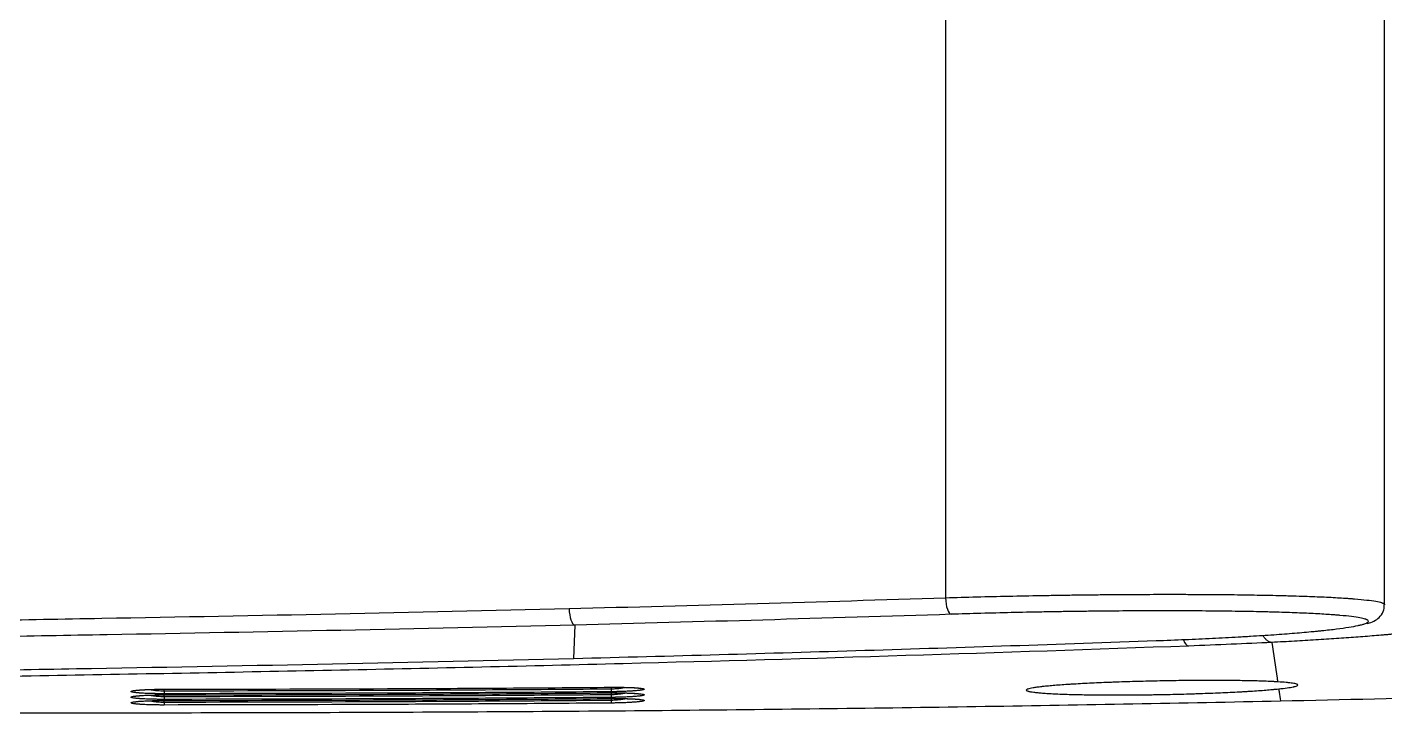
# Model space of a CAD drawing. Header units: millimetres. Extents: x -33000 to 294000, y 0 to 42408.
# Drawn here: x 95259 to 95341, y 16014.1 to 16055.5 of the extents above; entities that cross this region are included whole.
import ezdxf

# ---------------------------------------------------------------- set-up
doc = ezdxf.new("R2010")
doc.units = ezdxf.units.MM
doc.header["$LTSCALE"] = 50
doc.layers.add('arch', color=8, linetype='Continuous')

msp = doc.modelspace()

# ---------------------------------------------------------------- linework, layer by layer
at = {"layer": 'arch', "linetype": 'Continuous'}
for p, q in [((95340.992, 16020.638), (95340.992, 16056.355)), ((95292.074, 16019.41), (95292.009, 16017.399))]:
    msp.add_line(p, q, dxfattribs=at)
for centre, major_axis, ratio, start_param, end_param in [((95314.799, 16021.059), (0.032, -0.999), 0.32583, 4.701943, 6.230343), ((95292.066, 16020.409), (0.025, -1), 0.32589, 4.704201, 6.230337), ((95329.128, 16019.643), (0.055, -1.499), 0.325788, 5.548218, 6.230342), ((95267.272, 16015.765), (0.001, -0.5), 0.000956, 5.41052, 6.23323), ((95267.272, 16015.425), (0.001, -0.5), 0.000959, 5.41052, 6.23323), ((95294.273, 16015.885), (0.004, -0.5), 0.007222, 5.410489, 6.233224), ((95294.273, 16015.545), (0.004, -0.5), 0.007221, 5.410489, 6.233224), ((95267.272, 16015.084), (0.001, -0.5), 0.000961, 5.41052, 6.23323), ((95294.273, 16015.204), (0.004, -0.5), 0.00722, 5.410489, 6.233224)]:
    msp.add_ellipse(centre, major_axis=major_axis, ratio=ratio, start_param=start_param, end_param=end_param, dxfattribs=at)
for points in [[(95314.473, 16056.355), (95314.473, 16044.59), (95314.473, 16032.825), (95314.473, 16021.059)], [(95291.74, 16020.409), (95299.318, 16020.599), (95306.896, 16020.816), (95314.473, 16021.059)], [(95314.814, 16020.06), (95307.234, 16019.817), (95299.655, 16019.601), (95292.074, 16019.41)], [(95334.175, 16018.363), (95333.38, 16018.322), (95331.748, 16018.246), (95330.034, 16018.177), (95329.157, 16018.145)], [(95334.175, 16018.363), (95334.283, 16017.641), (95334.391, 16016.919), (95334.499, 16016.197)], [(95334.499, 16016.197), (95334.51, 16016.125), (95334.52, 16016.054), (95334.531, 16015.983)], [(95267.272, 16015.444), (95267.272, 16015.475), (95267.272, 16015.507), (95267.272, 16015.539)], [(95267.272, 16015.103), (95267.272, 16015.135), (95267.272, 16015.166), (95267.272, 16015.198)], [(95294.273, 16015.658), (95294.273, 16015.627), (95294.273, 16015.595), (95294.273, 16015.564)], [(95294.273, 16015.318), (95294.273, 16015.286), (95294.273, 16015.255), (95294.273, 16015.223)], [(95334.594, 16015.559), (95334.604, 16015.492), (95334.614, 16015.426), (95334.624, 16015.359)], [(95334.624, 16015.359), (95334.65, 16015.184), (95334.677, 16015.009), (95334.703, 16014.833)], [(95267.272, 16014.763), (95267.272, 16014.794), (95267.272, 16014.826), (95267.272, 16014.857)], [(95294.273, 16014.977), (95294.273, 16014.946), (95294.273, 16014.914), (95294.273, 16014.883)]]:
    msp.add_open_spline(points, degree=3, dxfattribs=at)
for points, knots in [([(95314.473, 16021.059), (95315.097, 16021.078), (95315.728, 16021.096), (95316.999, 16021.129), (95317.639, 16021.144), (95318.932, 16021.172), (95319.583, 16021.185), (95320.404, 16021.199), (95320.568, 16021.202), (95320.898, 16021.207), (95321.064, 16021.21), (95321.559, 16021.217), (95321.889, 16021.222), (95322.383, 16021.229), (95322.547, 16021.231), (95322.876, 16021.235), (95323.041, 16021.237), (95323.533, 16021.242), (95323.859, 16021.246), (95324.831, 16021.254), (95325.47, 16021.259), (95326.73, 16021.265), (95327.351, 16021.266), (95328.27, 16021.267), (95328.574, 16021.266), (95329.027, 16021.265), (95329.253, 16021.265), (95329.477, 16021.264), (95329.626, 16021.263), (95329.701, 16021.263), (95330.368, 16021.26), (95330.942, 16021.255), (95332.053, 16021.244), (95332.59, 16021.237), (95333.627, 16021.219), (95334.128, 16021.209), (95334.73, 16021.195), (95334.849, 16021.192), (95335.026, 16021.187), (95335.085, 16021.186), (95335.201, 16021.182), (95335.491, 16021.174), (95335.77, 16021.166), (95336.42, 16021.144), (95337.235, 16021.113), (95337.945, 16021.076), (95338.439, 16021.046), (95338.597, 16021.036), (95338.824, 16021.02), (95338.898, 16021.015), (95339.007, 16021.007), (95339.042, 16021.004), (95339.113, 16020.998), (95339.147, 16020.996), (95339.455, 16020.971), (95339.698, 16020.947), (95340.121, 16020.898), (95340.302, 16020.873), (95340.603, 16020.819), (95340.723, 16020.791), (95340.822, 16020.759), (95340.833, 16020.755), (95340.853, 16020.748), (95340.862, 16020.744), (95340.89, 16020.733), (95340.906, 16020.726), (95340.948, 16020.704), (95340.968, 16020.688), (95340.988, 16020.662), (95340.992, 16020.651), (95340.992, 16020.639)], [0, 0, 0, 0, 0.051634, 0.051634, 0.103268, 0.103268, 0.154903, 0.154903, 0.167811, 0.167811, 0.18072, 0.18072, 0.206537, 0.206537, 0.219445, 0.219445, 0.232354, 0.232354, 0.258171, 0.258171, 0.309805, 0.309805, 0.361439, 0.361439, 0.387257, 0.387257, 0.400165, 0.406619, 0.406619, 0.413074, 0.413074, 0.464708, 0.464708, 0.516342, 0.516342, 0.567976, 0.567976, 0.580885, 0.580885, 0.587339, 0.587339, 0.593793, 0.619611, 0.619611, 0.671245, 0.722879, 0.722879, 0.748696, 0.748696, 0.761605, 0.761605, 0.768059, 0.768059, 0.774513, 0.774513, 0.826147, 0.826147, 0.877782, 0.877782, 0.929416, 0.929416, 0.93587, 0.93587, 0.942324, 0.942324, 0.955233, 0.955233, 0.98105, 0.98105, 1, 1, 1, 1]), ([(95178.814, 16018.767), (95181.167, 16018.774), (95183.52, 16018.788), (95188.226, 16018.82), (95190.579, 16018.84), (95197.637, 16018.903), (95202.342, 16018.948), (95211.753, 16019.051), (95221.164, 16019.163), (95230.575, 16019.295), (95239.985, 16019.433), (95244.691, 16019.505), (95254.101, 16019.657), (95258.806, 16019.737), (95272.921, 16019.989), (95282.331, 16020.173), (95291.74, 16020.409)], [0, 0, 0, 0, 0.0625, 0.0625, 0.125, 0.125, 0.25, 0.25, 0.375, 0.5, 0.5, 0.625, 0.625, 0.75, 0.75, 1, 1, 1, 1]), ([(95339.812, 16019.775), (95339.732, 16019.8), (95339.629, 16019.824), (95339.361, 16019.874), (95339.188, 16019.9), (95338.786, 16019.949), (95338.556, 16019.972), (95338.263, 16019.997), (95338.23, 16020), (95338.163, 16020.006), (95338.129, 16020.008), (95338.026, 16020.016), (95337.815, 16020.033), (95337.589, 16020.048), (95337.12, 16020.077), (95336.444, 16020.114), (95335.67, 16020.146), (95335.052, 16020.167), (95334.84, 16020.174), (95334.567, 16020.182), (95334.512, 16020.184), (95334.401, 16020.187), (95334.345, 16020.189), (95334.177, 16020.193), (95334.063, 16020.196), (95333.491, 16020.211), (95333.016, 16020.221), (95332.03, 16020.238), (95331.519, 16020.245), (95330.464, 16020.257), (95329.918, 16020.261), (95329.284, 16020.264), (95329.213, 16020.265), (95329.071, 16020.265), (95328.858, 16020.266), (95328.644, 16020.267), (95328.214, 16020.268), (95327.925, 16020.268), (95327.051, 16020.268), (95326.461, 16020.266), (95325.263, 16020.26), (95324.656, 16020.256), (95323.733, 16020.247), (95323.423, 16020.244), (95322.955, 16020.238), (95322.799, 16020.236), (95322.486, 16020.232), (95322.33, 16020.23), (95321.86, 16020.223), (95321.547, 16020.219), (95321.076, 16020.211), (95320.919, 16020.208), (95320.606, 16020.203), (95320.45, 16020.2), (95319.669, 16020.186), (95319.05, 16020.173), (95317.823, 16020.145), (95317.214, 16020.13), (95316.006, 16020.097), (95315.407, 16020.079), (95314.814, 16020.06)], [0, 0, 0, 0, 0.048924, 0.048924, 0.10487, 0.10487, 0.160816, 0.160816, 0.167809, 0.167809, 0.174802, 0.174802, 0.188788, 0.216761, 0.216761, 0.272707, 0.328652, 0.328652, 0.356625, 0.356625, 0.363618, 0.363618, 0.370612, 0.370612, 0.384598, 0.384598, 0.440544, 0.440544, 0.496489, 0.496489, 0.552435, 0.552435, 0.559428, 0.559428, 0.566421, 0.580408, 0.580408, 0.608381, 0.608381, 0.664326, 0.664326, 0.720272, 0.720272, 0.748245, 0.748245, 0.762231, 0.762231, 0.776217, 0.776217, 0.80419, 0.80419, 0.818177, 0.818177, 0.832163, 0.832163, 0.888109, 0.888109, 0.944054, 0.944054, 1, 1, 1, 1]), ([(95339.943, 16019.504), (95339.989, 16019.513), (95340.167, 16019.559), (95340.372, 16019.646), (95340.706, 16019.883), (95340.963, 16020.258), (95340.969, 16020.525), (95340.96, 16020.636)], [0, 0, 0, 0, 0.128065, 0.495496, 0.71633, 0.893178, 1, 1, 1, 1]), ([(95292.074, 16019.41), (95282.663, 16019.174), (95273.251, 16018.99), (95259.134, 16018.738), (95254.428, 16018.659), (95245.015, 16018.507), (95240.309, 16018.434), (95230.897, 16018.296), (95226.191, 16018.23), (95216.778, 16018.108), (95212.072, 16018.052), (95202.659, 16017.95), (95197.953, 16017.904), (95190.893, 16017.841), (95188.54, 16017.822), (95183.833, 16017.789), (95181.479, 16017.776), (95179.126, 16017.768)], [0, 0, 0, 0, 0.25, 0.25, 0.375, 0.375, 0.5, 0.5, 0.625, 0.625, 0.75, 0.75, 0.875, 0.875, 0.9375, 0.9375, 1, 1, 1, 1]), ([(95327.205, 16018.471), (95327.798, 16018.492), (95328.377, 16018.515), (95329.504, 16018.563), (95330.053, 16018.588), (95331.122, 16018.64), (95331.642, 16018.667), (95332.274, 16018.703), (95332.462, 16018.714), (95332.648, 16018.725), (95332.771, 16018.732), (95332.833, 16018.736), (95333.139, 16018.755), (95333.377, 16018.77), (95334.076, 16018.815), (95334.52, 16018.846), (95335.361, 16018.91), (95335.76, 16018.942), (95336.323, 16018.991), (95336.506, 16019.008), (95336.77, 16019.033), (95336.857, 16019.042), (95337.028, 16019.059), (95337.112, 16019.067), (95337.522, 16019.11), (95337.822, 16019.144), (95338.365, 16019.212), (95338.609, 16019.246), (95339.04, 16019.315), (95339.228, 16019.349), (95339.427, 16019.391), (95339.465, 16019.4), (95339.52, 16019.413), (95339.537, 16019.417), (95339.572, 16019.425), (95339.622, 16019.438), (95339.667, 16019.45), (95339.695, 16019.459)], [0, 0, 0, 0, 0.093041, 0.093041, 0.186081, 0.186081, 0.279122, 0.279122, 0.302382, 0.314012, 0.314012, 0.325642, 0.325642, 0.372162, 0.372162, 0.465203, 0.465203, 0.558243, 0.558243, 0.604764, 0.604764, 0.628024, 0.628024, 0.651284, 0.651284, 0.744324, 0.744324, 0.837365, 0.837365, 0.930405, 0.930405, 0.953666, 0.953666, 0.965296, 0.965296, 0.976926, 1, 1, 1, 1]), ([(95346.999, 16019.756), (95346.971, 16019.728), (95346.925, 16019.7), (95346.803, 16019.642), (95346.647, 16019.584), (95346.318, 16019.495), (95346.033, 16019.435), (95345.796, 16019.389), (95345.671, 16019.366), (95345.515, 16019.339), (95345.445, 16019.327), (95345.399, 16019.319), (95345.375, 16019.315), (95345.16, 16019.28), (95344.954, 16019.249), (95344.514, 16019.187), (95344.046, 16019.125), (95343.258, 16019.033), (95342.385, 16018.942), (95341.746, 16018.881), (95341.329, 16018.844), (95341.202, 16018.833), (95341.074, 16018.821), (95340.988, 16018.814), (95340.944, 16018.81), (95340.727, 16018.791), (95340.55, 16018.777), (95340.011, 16018.733), (95339.27, 16018.675), (95338.095, 16018.592), (95336.856, 16018.512), (95335.988, 16018.461), (95335.098, 16018.411), (95334.642, 16018.387), (95334.175, 16018.363)], [0, 0, 0, 0, 0.0625, 0.0625, 0.125, 0.1875, 0.25, 0.25, 0.28125, 0.296875, 0.304688, 0.304688, 0.3125, 0.3125, 0.375, 0.375, 0.4375, 0.5, 0.5625, 0.625, 0.625, 0.640625, 0.648438, 0.648438, 0.65625, 0.65625, 0.6875, 0.6875, 0.75, 0.8125, 0.875, 0.9375, 0.9375, 1, 1, 1, 1]), ([(95339.695, 16019.459), (95339.724, 16019.467), (95339.751, 16019.476), (95339.875, 16019.517), (95340.011, 16019.582), (95340.027, 16019.644), (95339.993, 16019.69), (95339.975, 16019.705), (95339.935, 16019.727), (95339.919, 16019.735), (95339.893, 16019.746), (95339.884, 16019.75), (95339.865, 16019.757), (95339.855, 16019.761), (95339.834, 16019.768), (95339.823, 16019.771), (95339.812, 16019.775)], [0, 0, 0, 0, 0.074612, 0.074612, 0.370689, 0.666766, 0.666766, 0.814805, 0.814805, 0.888824, 0.888824, 0.925834, 0.925834, 0.962843, 0.962843, 1, 1, 1, 1]), ([(95292.009, 16017.399), (95297.875, 16017.546), (95303.742, 16017.709), (95312.541, 16017.977), (95315.474, 16018.07), (95321.34, 16018.265), (95324.272, 16018.366), (95327.205, 16018.471)], [0, 0, 0, 0, 0.5, 0.5, 0.75, 0.75, 1, 1, 1, 1]), ([(95334.175, 16018.363), (95334.125, 16018.366), (95334.075, 16018.378), (95333.977, 16018.421), (95333.929, 16018.451), (95333.835, 16018.529), (95333.79, 16018.577), (95333.712, 16018.678), (95333.677, 16018.73), (95333.645, 16018.786)], [0, 0, 0, 0, 0.260289, 0.260289, 0.520579, 0.520579, 0.780868, 0.780868, 1, 1, 1, 1]), ([(95329.157, 16018.145), (95317.774, 16017.729), (95306.39, 16017.37), (95292.159, 16017.004), (95289.312, 16016.935), (95283.619, 16016.804), (95277.926, 16016.681), (95272.233, 16016.57), (95266.539, 16016.463), (95263.693, 16016.412), (95255.152, 16016.262), (95249.459, 16016.168), (95238.071, 16015.992), (95232.377, 16015.91), (95220.99, 16015.756), (95215.296, 16015.684), (95206.755, 16015.584), (95203.908, 16015.552), (95198.214, 16015.489), (95195.367, 16015.459), (95192.52, 16015.428)], [0, 0, 0, 0, 0.25, 0.25, 0.3125, 0.3125, 0.375, 0.4375, 0.4375, 0.5, 0.5, 0.625, 0.625, 0.75, 0.75, 0.875, 0.875, 0.9375, 0.9375, 1, 1, 1, 1]), ([(95175.549, 16015.704), (95176.763, 16015.706), (95177.976, 16015.71), (95180.403, 16015.721), (95181.616, 16015.728), (95185.256, 16015.755), (95187.682, 16015.779), (95191.322, 16015.816), (95192.535, 16015.829), (95194.961, 16015.854), (95196.175, 16015.867), (95199.814, 16015.906), (95202.24, 16015.932), (95209.519, 16016.013), (95214.372, 16016.07), (95224.077, 16016.193), (95228.93, 16016.259), (95238.635, 16016.399), (95243.487, 16016.472), (95253.192, 16016.628), (95258.044, 16016.71), (95272.601, 16016.968), (95282.305, 16017.155), (95292.009, 16017.399)], [0, 0, 0, 0, 0.03125, 0.03125, 0.0625, 0.0625, 0.125, 0.125, 0.15625, 0.15625, 0.1875, 0.1875, 0.25, 0.25, 0.375, 0.375, 0.5, 0.5, 0.625, 0.625, 0.75, 0.75, 1, 1, 1, 1]), ([(95334.703, 16014.833), (95338.486, 16014.912), (95342.268, 16015.006), (95347.941, 16015.176), (95349.831, 16015.238), (95353.612, 16015.372), (95355.503, 16015.445), (95359.283, 16015.603), (95361.173, 16015.689), (95364.952, 16015.876), (95368.729, 16016.077), (95372.505, 16016.31), (95376.28, 16016.562), (95378.167, 16016.697), (95380.053, 16016.842)], [0, 0, 0, 0, 0.25, 0.25, 0.375, 0.375, 0.5, 0.5, 0.625, 0.625, 0.75, 0.875, 0.875, 1, 1, 1, 1]), ([(95334.531, 16015.983), (95334.473, 16015.986), (95334.382, 16015.991), (95334.287, 16015.996), (95334.223, 16015.999), (95334.19, 16016.001), (95334.025, 16016.009), (95333.886, 16016.015), (95333.595, 16016.025), (95333.292, 16016.035), (95332.964, 16016.043), (95332.623, 16016.051), (95332.446, 16016.054), (95332.217, 16016.057), (95332.171, 16016.058), (95332.078, 16016.059), (95331.939, 16016.061), (95331.796, 16016.062), (95331.509, 16016.065), (95331.119, 16016.068), (95330.714, 16016.068), (95330.301, 16016.068), (95330.091, 16016.068), (95329.77, 16016.066), (95329.661, 16016.066), (95329.445, 16016.064), (95329.336, 16016.063), (95329.01, 16016.06), (95328.574, 16016.056), (95327.914, 16016.046), (95327.47, 16016.038), (95327.192, 16016.032), (95327.136, 16016.031), (95327.024, 16016.028), (95326.968, 16016.027), (95326.801, 16016.023), (95326.69, 16016.021), (95326.359, 16016.013), (95325.922, 16016.001), (95325.279, 16015.981), (95324.858, 16015.967), (95324.546, 16015.955), (95324.443, 16015.951), (95324.289, 16015.945), (95324.237, 16015.943), (95324.135, 16015.939), (95323.883, 16015.929), (95323.441, 16015.909), (95322.882, 16015.882), (95322.529, 16015.862), (95322.271, 16015.847), (95322.187, 16015.842), (95322.062, 16015.835), (95322.02, 16015.832), (95321.938, 16015.827), (95321.735, 16015.814), (95321.391, 16015.79), (95320.974, 16015.757), (95320.724, 16015.735), (95320.548, 16015.718), (95320.462, 16015.709), (95320.38, 16015.7), (95320.327, 16015.695), (95320.3, 16015.692), (95320.172, 16015.677), (95320.078, 16015.665), (95319.906, 16015.642), (95319.752, 16015.619), (95319.632, 16015.596), (95319.528, 16015.573), (95319.485, 16015.561), (95319.442, 16015.546), (95319.434, 16015.544), (95319.419, 16015.538), (95319.398, 16015.529), (95319.383, 16015.521), (95319.358, 16015.504), (95319.344, 16015.481), (95319.365, 16015.46), (95319.404, 16015.438), (95319.432, 16015.428), (95319.479, 16015.415), (95319.489, 16015.412), (95319.51, 16015.407), (95319.544, 16015.399), (95319.582, 16015.392), (95319.664, 16015.377), (95319.791, 16015.358), (95320.032, 16015.331), (95320.226, 16015.314), (95320.358, 16015.304), (95320.385, 16015.302), (95320.44, 16015.298), (95320.468, 16015.296), (95320.553, 16015.291), (95320.612, 16015.287), (95320.793, 16015.276), (95321.049, 16015.262), (95321.474, 16015.244), (95321.785, 16015.234), (95322.029, 16015.226), (95322.112, 16015.224), (95322.239, 16015.221), (95322.282, 16015.22), (95322.368, 16015.218), (95322.584, 16015.213), (95322.987, 16015.205), (95323.552, 16015.197), (95323.947, 16015.194), (95324.25, 16015.193), (95324.353, 16015.193), (95324.508, 16015.192), (95324.56, 16015.192), (95324.664, 16015.192), (95324.717, 16015.192), (95324.979, 16015.192), (95325.191, 16015.192), (95325.618, 16015.194), (95326.048, 16015.197), (95326.486, 16015.202), (95326.817, 16015.207), (95326.984, 16015.209), (95327.151, 16015.212), (95327.263, 16015.214), (95327.319, 16015.215), (95327.598, 16015.22), (95327.82, 16015.224), (95328.262, 16015.234), (95328.702, 16015.244), (95329.136, 16015.257), (95329.461, 16015.266), (95329.568, 16015.27), (95329.783, 16015.277), (95329.891, 16015.281), (95330.211, 16015.292), (95330.421, 16015.3), (95330.831, 16015.316), (95331.234, 16015.333), (95331.62, 16015.352), (95331.998, 16015.371), (95332.183, 16015.381), (95332.409, 16015.393), (95332.454, 16015.396), (95332.544, 16015.401), (95332.676, 16015.409), (95332.805, 16015.417), (95333.057, 16015.433), (95333.381, 16015.454), (95333.827, 16015.488), (95334.099, 16015.511), (95334.261, 16015.526), (95334.293, 16015.529), (95334.356, 16015.535), (95334.387, 16015.538), (95334.479, 16015.547), (95334.537, 16015.553), (95334.594, 16015.559)], [0, 0, 0, 0, 0.007813, 0.011719, 0.011719, 0.015625, 0.015625, 0.03125, 0.03125, 0.046875, 0.0625, 0.0625, 0.078125, 0.078125, 0.082031, 0.082031, 0.085938, 0.09375, 0.09375, 0.109375, 0.125, 0.125, 0.140625, 0.140625, 0.148438, 0.148438, 0.15625, 0.15625, 0.171875, 0.1875, 0.203125, 0.203125, 0.207031, 0.207031, 0.210938, 0.210938, 0.21875, 0.21875, 0.234375, 0.25, 0.265625, 0.265625, 0.273438, 0.273438, 0.277344, 0.277344, 0.28125, 0.296875, 0.3125, 0.328125, 0.328125, 0.335938, 0.335938, 0.339844, 0.339844, 0.34375, 0.359375, 0.375, 0.390625, 0.390625, 0.398438, 0.402344, 0.402344, 0.40625, 0.40625, 0.421875, 0.421875, 0.4375, 0.453125, 0.453125, 0.46875, 0.46875, 0.472656, 0.472656, 0.476563, 0.484375, 0.484375, 0.5, 0.515625, 0.515625, 0.53125, 0.53125, 0.535156, 0.535156, 0.539063, 0.546875, 0.546875, 0.5625, 0.578125, 0.59375, 0.59375, 0.597656, 0.597656, 0.601563, 0.601563, 0.609375, 0.609375, 0.625, 0.640625, 0.65625, 0.65625, 0.664063, 0.664063, 0.667969, 0.667969, 0.671875, 0.6875, 0.703125, 0.71875, 0.71875, 0.726563, 0.726563, 0.730469, 0.730469, 0.734375, 0.734375, 0.75, 0.75, 0.765625, 0.78125, 0.78125, 0.789063, 0.792969, 0.792969, 0.796875, 0.796875, 0.8125, 0.8125, 0.828125, 0.84375, 0.84375, 0.851563, 0.851563, 0.859375, 0.859375, 0.875, 0.875, 0.890625, 0.90625, 0.90625, 0.921875, 0.921875, 0.925781, 0.925781, 0.929688, 0.9375, 0.9375, 0.953125, 0.96875, 0.984375, 0.984375, 0.988281, 0.988281, 0.992187, 0.992187, 1, 1, 1, 1]), ([(95334.594, 16015.559), (95334.785, 16015.579), (95334.953, 16015.599), (95335.243, 16015.639), (95335.366, 16015.659), (95335.489, 16015.684), (95335.512, 16015.689), (95335.555, 16015.7), (95335.575, 16015.704), (95335.63, 16015.719), (95335.66, 16015.729), (95335.732, 16015.758), (95335.755, 16015.777), (95335.752, 16015.801), (95335.749, 16015.805), (95335.742, 16015.814), (95335.736, 16015.819), (95335.715, 16015.833), (95335.695, 16015.841), (95335.615, 16015.867), (95335.537, 16015.884), (95335.384, 16015.907), (95335.327, 16015.915), (95335.231, 16015.926), (95335.181, 16015.931), (95335.128, 16015.937), (95335.092, 16015.94), (95335.073, 16015.942), (95334.902, 16015.958), (95334.728, 16015.971), (95334.531, 16015.983)], [0, 0, 0, 0, 0.125, 0.125, 0.25, 0.25, 0.28125, 0.28125, 0.3125, 0.3125, 0.375, 0.375, 0.5, 0.5, 0.53125, 0.53125, 0.5625, 0.5625, 0.625, 0.625, 0.75, 0.75, 0.8125, 0.8125, 0.84375, 0.859375, 0.859375, 0.875, 0.875, 1, 1, 1, 1]), ([(95267.273, 16015.266), (95267.194, 16015.266), (95267.116, 16015.266), (95266.963, 16015.267), (95266.888, 16015.268), (95266.795, 16015.269), (95266.776, 16015.269), (95266.739, 16015.27), (95266.721, 16015.27), (95266.666, 16015.271), (95266.63, 16015.272), (95266.525, 16015.275), (95266.458, 16015.277), (95266.361, 16015.28), (95266.329, 16015.281), (95266.282, 16015.282), (95266.267, 16015.283), (95266.236, 16015.284), (95266.221, 16015.285), (95266.147, 16015.288), (95266.091, 16015.291), (95265.985, 16015.296), (95265.935, 16015.299), (95265.864, 16015.304), (95265.83, 16015.306), (95265.797, 16015.308), (95265.776, 16015.31), (95265.765, 16015.311), (95265.713, 16015.315), (95265.674, 16015.318), (95265.603, 16015.325), (95265.57, 16015.329), (95265.48, 16015.339), (95265.43, 16015.346), (95265.381, 16015.356), (95265.371, 16015.358), (95265.354, 16015.361), (95265.346, 16015.363), (95265.324, 16015.369), (95265.312, 16015.373), (95265.283, 16015.384), (95265.273, 16015.392), (95265.273, 16015.402), (95265.274, 16015.404), (95265.276, 16015.408), (95265.278, 16015.41), (95265.285, 16015.415), (95265.293, 16015.419), (95265.322, 16015.431), (95265.351, 16015.438), (95265.41, 16015.45), (95265.432, 16015.453), (95265.469, 16015.459), (95265.482, 16015.461), (95265.51, 16015.464), (95265.524, 16015.466), (95265.6, 16015.475), (95265.671, 16015.482), (95265.795, 16015.492), (95265.839, 16015.495), (95265.91, 16015.5), (95265.934, 16015.502), (95265.985, 16015.505), (95266.011, 16015.506), (95266.091, 16015.511), (95266.147, 16015.513), (95266.264, 16015.519), (95266.326, 16015.521), (95266.407, 16015.524), (95266.424, 16015.524), (95266.457, 16015.525), (95266.474, 16015.526), (95266.525, 16015.527), (95266.559, 16015.528), (95266.664, 16015.531), (95266.736, 16015.533), (95266.847, 16015.535), (95266.885, 16015.535), (95266.942, 16015.536), (95266.961, 16015.536), (95267, 16015.537), (95267.019, 16015.537), (95267.116, 16015.538), (95267.194, 16015.538), (95267.273, 16015.538)], [0, 0, 0, 0, 0.03125, 0.03125, 0.0625, 0.0625, 0.070313, 0.070313, 0.078125, 0.078125, 0.09375, 0.09375, 0.125, 0.125, 0.140625, 0.140625, 0.148437, 0.148437, 0.15625, 0.15625, 0.1875, 0.1875, 0.21875, 0.21875, 0.234375, 0.242187, 0.242187, 0.25, 0.25, 0.28125, 0.28125, 0.3125, 0.3125, 0.375, 0.375, 0.390625, 0.390625, 0.40625, 0.40625, 0.4375, 0.4375, 0.5, 0.5, 0.515625, 0.515625, 0.53125, 0.53125, 0.5625, 0.5625, 0.625, 0.625, 0.65625, 0.65625, 0.671875, 0.671875, 0.6875, 0.6875, 0.75, 0.75, 0.78125, 0.78125, 0.796875, 0.796875, 0.8125, 0.8125, 0.84375, 0.84375, 0.875, 0.875, 0.882812, 0.882812, 0.890625, 0.890625, 0.90625, 0.90625, 0.9375, 0.9375, 0.953125, 0.953125, 0.960937, 0.960937, 0.96875, 0.96875, 1, 1, 1, 1]), ([(95267.273, 16014.925), (95267.194, 16014.925), (95267.116, 16014.925), (95266.963, 16014.926), (95266.888, 16014.927), (95266.795, 16014.929), (95266.776, 16014.929), (95266.739, 16014.929), (95266.721, 16014.93), (95266.666, 16014.931), (95266.63, 16014.932), (95266.525, 16014.934), (95266.458, 16014.936), (95266.361, 16014.939), (95266.329, 16014.94), (95266.282, 16014.942), (95266.267, 16014.942), (95266.236, 16014.944), (95266.221, 16014.944), (95266.147, 16014.947), (95266.091, 16014.95), (95265.985, 16014.956), (95265.935, 16014.958), (95265.864, 16014.963), (95265.83, 16014.965), (95265.797, 16014.968), (95265.776, 16014.969), (95265.765, 16014.97), (95265.713, 16014.974), (95265.674, 16014.978), (95265.603, 16014.984), (95265.57, 16014.988), (95265.48, 16014.998), (95265.43, 16015.006), (95265.381, 16015.015), (95265.371, 16015.017), (95265.354, 16015.021), (95265.346, 16015.023), (95265.324, 16015.028), (95265.312, 16015.032), (95265.283, 16015.044), (95265.273, 16015.051), (95265.273, 16015.061), (95265.274, 16015.063), (95265.276, 16015.067), (95265.278, 16015.069), (95265.285, 16015.075), (95265.293, 16015.079), (95265.322, 16015.09), (95265.351, 16015.098), (95265.41, 16015.109), (95265.432, 16015.113), (95265.469, 16015.118), (95265.482, 16015.12), (95265.51, 16015.124), (95265.524, 16015.126), (95265.6, 16015.135), (95265.671, 16015.142), (95265.795, 16015.152), (95265.839, 16015.155), (95265.91, 16015.16), (95265.934, 16015.161), (95265.985, 16015.164), (95266.011, 16015.166), (95266.091, 16015.17), (95266.147, 16015.173), (95266.264, 16015.178), (95266.326, 16015.18), (95266.407, 16015.183), (95266.424, 16015.184), (95266.457, 16015.185), (95266.474, 16015.185), (95266.525, 16015.187), (95266.559, 16015.188), (95266.664, 16015.191), (95266.736, 16015.192), (95266.847, 16015.194), (95266.885, 16015.195), (95266.942, 16015.195), (95266.961, 16015.196), (95267, 16015.196), (95267.019, 16015.196), (95267.116, 16015.197), (95267.194, 16015.198), (95267.273, 16015.198)], [0, 0, 0, 0, 0.03125, 0.03125, 0.0625, 0.0625, 0.070313, 0.070313, 0.078125, 0.078125, 0.09375, 0.09375, 0.125, 0.125, 0.140625, 0.140625, 0.148438, 0.148438, 0.15625, 0.15625, 0.1875, 0.1875, 0.21875, 0.21875, 0.234375, 0.242188, 0.242188, 0.25, 0.25, 0.28125, 0.28125, 0.3125, 0.3125, 0.375, 0.375, 0.390625, 0.390625, 0.40625, 0.40625, 0.4375, 0.4375, 0.5, 0.5, 0.515625, 0.515625, 0.53125, 0.53125, 0.5625, 0.5625, 0.625, 0.625, 0.65625, 0.65625, 0.671875, 0.671875, 0.6875, 0.6875, 0.75, 0.75, 0.78125, 0.78125, 0.796875, 0.796875, 0.8125, 0.8125, 0.84375, 0.84375, 0.875, 0.875, 0.882813, 0.882813, 0.890625, 0.890625, 0.90625, 0.90625, 0.9375, 0.9375, 0.953125, 0.953125, 0.960938, 0.960938, 0.96875, 0.96875, 1, 1, 1, 1]), ([(95265.464, 16015.45), (95265.464, 16015.45), (95265.467, 16015.451), (95265.53, 16015.464), (95265.759, 16015.49), (95266.183, 16015.516), (95266.712, 16015.533), (95267.149, 16015.539), (95267.373, 16015.537), (95267.427, 16015.536)], [0, 0, 0, 0, 0.017518, 0.141195, 0.361776, 0.589139, 0.781723, 0.947752, 1, 1, 1, 1]), ([(95265.464, 16015.109), (95265.464, 16015.109), (95265.467, 16015.11), (95265.53, 16015.123), (95265.759, 16015.149), (95266.183, 16015.176), (95266.712, 16015.192), (95267.149, 16015.198), (95267.373, 16015.196), (95267.427, 16015.196)], [0, 0, 0, 0, 0.017247, 0.140957, 0.3616, 0.589026, 0.781663, 0.947737, 1, 1, 1, 1]), ([(95266.434, 16015.521), (95266.453, 16015.517), (95266.473, 16015.513), (95266.517, 16015.505), (95266.541, 16015.501), (95266.615, 16015.489), (95266.667, 16015.481), (95266.749, 16015.472), (95266.777, 16015.469), (95266.82, 16015.464), (95266.834, 16015.463), (95266.864, 16015.46), (95266.879, 16015.459), (95266.954, 16015.453), (95267.015, 16015.45), (95267.11, 16015.446), (95267.142, 16015.445), (95267.191, 16015.444), (95267.207, 16015.444), (95267.24, 16015.444), (95267.256, 16015.444), (95267.272, 16015.444)], [0, 0, 0, 0, 0.088793, 0.088793, 0.190038, 0.190038, 0.392529, 0.392529, 0.493774, 0.493774, 0.544397, 0.544397, 0.595019, 0.595019, 0.79751, 0.79751, 0.898755, 0.898755, 0.949377, 0.949377, 1, 1, 1, 1]), ([(95266.434, 16015.18), (95266.453, 16015.176), (95266.473, 16015.172), (95266.517, 16015.164), (95266.541, 16015.16), (95266.615, 16015.148), (95266.667, 16015.141), (95266.749, 16015.131), (95266.777, 16015.128), (95266.82, 16015.124), (95266.834, 16015.122), (95266.864, 16015.12), (95266.879, 16015.119), (95266.954, 16015.113), (95267.015, 16015.109), (95267.11, 16015.105), (95267.142, 16015.105), (95267.191, 16015.104), (95267.207, 16015.103), (95267.24, 16015.103), (95267.256, 16015.103), (95267.272, 16015.103)], [0, 0, 0, 0, 0.088792, 0.088792, 0.190037, 0.190037, 0.392528, 0.392528, 0.493773, 0.493773, 0.544396, 0.544396, 0.595019, 0.595019, 0.797509, 0.797509, 0.898755, 0.898755, 0.949377, 0.949377, 1, 1, 1, 1]), ([(95267.272, 16015.444), (95271.773, 16015.449), (95278.523, 16015.465), (95285.273, 16015.5), (95289.773, 16015.528), (95292.023, 16015.545), (95294.273, 16015.564)], [0, 0, 0, 0, 0.5, 0.75, 0.75, 1, 1, 1, 1]), ([(95267.272, 16015.103), (95271.773, 16015.109), (95278.523, 16015.125), (95285.273, 16015.159), (95289.773, 16015.187), (95292.023, 16015.204), (95294.273, 16015.223)], [0, 0, 0, 0, 0.5, 0.75, 0.75, 1, 1, 1, 1]), ([(95267.273, 16015.538), (95271.774, 16015.544), (95276.274, 16015.555), (95283.025, 16015.583), (95285.276, 16015.594), (95289.776, 16015.623), (95292.027, 16015.639), (95294.277, 16015.658)], [0, 0, 0, 0, 0.5, 0.5, 0.75, 0.75, 1, 1, 1, 1]), ([(95294.277, 16015.386), (95292.027, 16015.367), (95289.776, 16015.35), (95285.276, 16015.322), (95283.025, 16015.31), (95276.274, 16015.282), (95271.774, 16015.271), (95267.273, 16015.266)], [0, 0, 0, 0, 0.25, 0.25, 0.5, 0.5, 1, 1, 1, 1]), ([(95267.273, 16015.198), (95271.774, 16015.203), (95276.274, 16015.214), (95283.025, 16015.242), (95285.276, 16015.254), (95289.776, 16015.282), (95292.027, 16015.298), (95294.277, 16015.318)], [0, 0, 0, 0, 0.5, 0.5, 0.75, 0.75, 1, 1, 1, 1]), ([(95294.277, 16015.045), (95292.027, 16015.026), (95289.776, 16015.009), (95285.276, 16014.981), (95283.025, 16014.97), (95276.274, 16014.941), (95271.774, 16014.931), (95267.273, 16014.925)], [0, 0, 0, 0, 0.25, 0.25, 0.5, 0.5, 1, 1, 1, 1]), ([(95294.273, 16015.564), (95294.338, 16015.565), (95294.403, 16015.567), (95294.498, 16015.572), (95294.53, 16015.574), (95294.591, 16015.578), (95294.621, 16015.58), (95294.71, 16015.588), (95294.767, 16015.595), (95294.835, 16015.604), (95294.848, 16015.606), (95294.875, 16015.609), (95294.888, 16015.611), (95294.927, 16015.617), (95294.953, 16015.621), (95295.02, 16015.633), (95295.06, 16015.641), (95295.098, 16015.649)], [0, 0, 0, 0, 0.205276, 0.205276, 0.307913, 0.307913, 0.410551, 0.410551, 0.615827, 0.615827, 0.667145, 0.667145, 0.718464, 0.718464, 0.821102, 0.821102, 1, 1, 1, 1]), ([(95294.273, 16015.223), (95294.338, 16015.224), (95294.403, 16015.226), (95294.498, 16015.231), (95294.53, 16015.233), (95294.591, 16015.237), (95294.621, 16015.24), (95294.71, 16015.248), (95294.767, 16015.254), (95294.835, 16015.263), (95294.848, 16015.265), (95294.875, 16015.269), (95294.888, 16015.271), (95294.927, 16015.277), (95294.953, 16015.281), (95295.02, 16015.293), (95295.06, 16015.3), (95295.098, 16015.309)], [0, 0, 0, 0, 0.205276, 0.205276, 0.307914, 0.307914, 0.410552, 0.410552, 0.615828, 0.615828, 0.667147, 0.667147, 0.718466, 0.718466, 0.821104, 0.821104, 1, 1, 1, 1]), ([(95294.277, 16015.657), (95294.305, 16015.658), (95294.513, 16015.661), (95294.91, 16015.658), (95295.4, 16015.646), (95295.811, 16015.624), (95296.034, 16015.6), (95296.086, 16015.588), (95296.086, 16015.588)], [0, 0, 0, 0, 0.028653, 0.211247, 0.398894, 0.619249, 0.875017, 1, 1, 1, 1]), ([(95294.277, 16015.658), (95294.356, 16015.659), (95294.433, 16015.66), (95294.587, 16015.66), (95294.662, 16015.659), (95294.756, 16015.659), (95294.774, 16015.659), (95294.811, 16015.658), (95294.83, 16015.658), (95294.884, 16015.657), (95294.92, 16015.657), (95295.025, 16015.655), (95295.093, 16015.654), (95295.191, 16015.651), (95295.222, 16015.651), (95295.269, 16015.649), (95295.285, 16015.649), (95295.316, 16015.648), (95295.331, 16015.647), (95295.405, 16015.645), (95295.461, 16015.643), (95295.567, 16015.638), (95295.617, 16015.635), (95295.688, 16015.631), (95295.711, 16015.63), (95295.756, 16015.627), (95295.777, 16015.626), (95295.84, 16015.621), (95295.878, 16015.618), (95295.949, 16015.612), (95295.982, 16015.609), (95296.072, 16015.599), (95296.122, 16015.592), (95296.171, 16015.583), (95296.18, 16015.581), (95296.198, 16015.577), (95296.205, 16015.576), (95296.227, 16015.57), (95296.239, 16015.566), (95296.268, 16015.555), (95296.277, 16015.547), (95296.277, 16015.538), (95296.276, 16015.536), (95296.274, 16015.532), (95296.268, 16015.526), (95296.256, 16015.52), (95296.227, 16015.508), (95296.197, 16015.501), (95296.138, 16015.489), (95296.116, 16015.485), (95296.078, 16015.479), (95296.065, 16015.477), (95296.037, 16015.473), (95296.023, 16015.471), (95295.947, 16015.462), (95295.876, 16015.454), (95295.752, 16015.443), (95295.708, 16015.44), (95295.637, 16015.434), (95295.613, 16015.433), (95295.562, 16015.429), (95295.536, 16015.427), (95295.457, 16015.422), (95295.401, 16015.419), (95295.284, 16015.413), (95295.222, 16015.41), (95295.125, 16015.406), (95295.092, 16015.405), (95295.024, 16015.402), (95294.99, 16015.401), (95294.885, 16015.398), (95294.813, 16015.396), (95294.702, 16015.393), (95294.665, 16015.392), (95294.608, 16015.391), (95294.588, 16015.39), (95294.55, 16015.39), (95294.531, 16015.389), (95294.434, 16015.388), (95294.356, 16015.387), (95294.277, 16015.386)], [0, 0, 0, 0, 0.03125, 0.03125, 0.0625, 0.0625, 0.070313, 0.070313, 0.078125, 0.078125, 0.09375, 0.09375, 0.125, 0.125, 0.140625, 0.140625, 0.148438, 0.148438, 0.15625, 0.15625, 0.1875, 0.1875, 0.21875, 0.21875, 0.234375, 0.234375, 0.25, 0.25, 0.28125, 0.28125, 0.3125, 0.3125, 0.375, 0.375, 0.390625, 0.390625, 0.40625, 0.40625, 0.4375, 0.4375, 0.5, 0.5, 0.515625, 0.515625, 0.53125, 0.5625, 0.5625, 0.625, 0.625, 0.65625, 0.65625, 0.671875, 0.671875, 0.6875, 0.6875, 0.75, 0.75, 0.78125, 0.78125, 0.796875, 0.796875, 0.8125, 0.8125, 0.84375, 0.84375, 0.875, 0.875, 0.890625, 0.890625, 0.90625, 0.90625, 0.9375, 0.9375, 0.953125, 0.953125, 0.960938, 0.960938, 0.96875, 0.96875, 1, 1, 1, 1]), ([(95294.277, 16015.317), (95294.305, 16015.317), (95294.513, 16015.32), (95294.91, 16015.317), (95295.4, 16015.305), (95295.811, 16015.283), (95296.034, 16015.259), (95296.086, 16015.248), (95296.086, 16015.248)], [0, 0, 0, 0, 0.028653, 0.211249, 0.3989, 0.619258, 0.87503, 1, 1, 1, 1]), ([(95294.277, 16015.318), (95294.356, 16015.318), (95294.433, 16015.319), (95294.587, 16015.319), (95294.662, 16015.319), (95294.756, 16015.318), (95294.774, 16015.318), (95294.811, 16015.318), (95294.83, 16015.317), (95294.884, 16015.317), (95294.92, 16015.316), (95295.025, 16015.315), (95295.093, 16015.313), (95295.191, 16015.311), (95295.222, 16015.31), (95295.269, 16015.309), (95295.285, 16015.308), (95295.316, 16015.307), (95295.331, 16015.307), (95295.405, 16015.304), (95295.461, 16015.302), (95295.567, 16015.297), (95295.617, 16015.295), (95295.688, 16015.291), (95295.711, 16015.289), (95295.756, 16015.286), (95295.777, 16015.285), (95295.84, 16015.281), (95295.878, 16015.278), (95295.949, 16015.271), (95295.982, 16015.268), (95296.072, 16015.258), (95296.122, 16015.251), (95296.171, 16015.242), (95296.18, 16015.24), (95296.198, 16015.237), (95296.205, 16015.235), (95296.227, 16015.229), (95296.239, 16015.226), (95296.268, 16015.214), (95296.277, 16015.207), (95296.277, 16015.197), (95296.276, 16015.195), (95296.274, 16015.191), (95296.268, 16015.185), (95296.256, 16015.179), (95296.227, 16015.168), (95296.197, 16015.16), (95296.138, 16015.148), (95296.116, 16015.144), (95296.078, 16015.138), (95296.065, 16015.136), (95296.037, 16015.133), (95296.023, 16015.131), (95295.947, 16015.121), (95295.876, 16015.113), (95295.752, 16015.103), (95295.708, 16015.099), (95295.637, 16015.094), (95295.613, 16015.092), (95295.562, 16015.088), (95295.536, 16015.087), (95295.457, 16015.082), (95295.401, 16015.079), (95295.284, 16015.073), (95295.222, 16015.07), (95295.125, 16015.066), (95295.092, 16015.064), (95295.024, 16015.062), (95294.99, 16015.06), (95294.885, 16015.057), (95294.813, 16015.055), (95294.702, 16015.052), (95294.665, 16015.051), (95294.608, 16015.05), (95294.588, 16015.05), (95294.55, 16015.049), (95294.531, 16015.049), (95294.434, 16015.047), (95294.356, 16015.046), (95294.277, 16015.045)], [0, 0, 0, 0, 0.03125, 0.03125, 0.0625, 0.0625, 0.070313, 0.070313, 0.078125, 0.078125, 0.09375, 0.09375, 0.125, 0.125, 0.140625, 0.140625, 0.148438, 0.148438, 0.15625, 0.15625, 0.1875, 0.1875, 0.21875, 0.21875, 0.234375, 0.234375, 0.25, 0.25, 0.28125, 0.28125, 0.3125, 0.3125, 0.375, 0.375, 0.390625, 0.390625, 0.40625, 0.40625, 0.4375, 0.4375, 0.5, 0.5, 0.515625, 0.515625, 0.53125, 0.5625, 0.5625, 0.625, 0.625, 0.65625, 0.65625, 0.671875, 0.671875, 0.6875, 0.6875, 0.75, 0.75, 0.78125, 0.78125, 0.796875, 0.796875, 0.8125, 0.8125, 0.84375, 0.84375, 0.875, 0.875, 0.890625, 0.890625, 0.90625, 0.90625, 0.9375, 0.9375, 0.953125, 0.953125, 0.960937, 0.960937, 0.96875, 0.96875, 1, 1, 1, 1]), ([(95192.024, 16014.356), (95194.996, 16014.338), (95197.969, 16014.321), (95203.914, 16014.286), (95206.886, 16014.27), (95215.804, 16014.223), (95221.749, 16014.195), (95230.667, 16014.162), (95233.64, 16014.152), (95239.585, 16014.136), (95248.503, 16014.118), (95257.421, 16014.114), (95269.311, 16014.121), (95275.257, 16014.132), (95284.174, 16014.169), (95287.147, 16014.185), (95293.092, 16014.225), (95296.064, 16014.25), (95304.981, 16014.338), (95310.926, 16014.414), (95322.815, 16014.6), (95328.759, 16014.709), (95334.703, 16014.833)], [0, 0, 0, 0, 0.0625, 0.0625, 0.125, 0.125, 0.25, 0.25, 0.3125, 0.3125, 0.375, 0.5, 0.5, 0.625, 0.625, 0.6875, 0.6875, 0.75, 0.75, 0.875, 0.875, 1, 1, 1, 1]), ([(95267.273, 16014.585), (95267.194, 16014.584), (95267.116, 16014.585), (95266.963, 16014.586), (95266.888, 16014.587), (95266.795, 16014.588), (95266.776, 16014.588), (95266.739, 16014.589), (95266.721, 16014.589), (95266.666, 16014.59), (95266.63, 16014.591), (95266.525, 16014.593), (95266.458, 16014.595), (95266.361, 16014.598), (95266.329, 16014.6), (95266.282, 16014.601), (95266.267, 16014.602), (95266.236, 16014.603), (95266.221, 16014.604), (95266.147, 16014.607), (95266.091, 16014.609), (95265.985, 16014.615), (95265.935, 16014.618), (95265.864, 16014.622), (95265.83, 16014.625), (95265.797, 16014.627), (95265.776, 16014.629), (95265.765, 16014.63), (95265.713, 16014.634), (95265.674, 16014.637), (95265.603, 16014.644), (95265.57, 16014.647), (95265.48, 16014.658), (95265.43, 16014.665), (95265.381, 16014.675), (95265.371, 16014.676), (95265.354, 16014.68), (95265.346, 16014.682), (95265.324, 16014.688), (95265.312, 16014.692), (95265.283, 16014.703), (95265.273, 16014.711), (95265.273, 16014.721), (95265.274, 16014.722), (95265.276, 16014.726), (95265.278, 16014.728), (95265.285, 16014.734), (95265.293, 16014.738), (95265.322, 16014.75), (95265.351, 16014.757), (95265.41, 16014.768), (95265.432, 16014.772), (95265.469, 16014.778), (95265.482, 16014.779), (95265.51, 16014.783), (95265.524, 16014.785), (95265.6, 16014.794), (95265.671, 16014.801), (95265.795, 16014.811), (95265.839, 16014.814), (95265.91, 16014.819), (95265.934, 16014.82), (95265.985, 16014.824), (95266.011, 16014.825), (95266.091, 16014.829), (95266.147, 16014.832), (95266.264, 16014.837), (95266.326, 16014.84), (95266.407, 16014.843), (95266.424, 16014.843), (95266.457, 16014.844), (95266.474, 16014.845), (95266.525, 16014.846), (95266.559, 16014.847), (95266.664, 16014.85), (95266.736, 16014.851), (95266.847, 16014.853), (95266.885, 16014.854), (95266.942, 16014.855), (95266.961, 16014.855), (95267, 16014.855), (95267.019, 16014.856), (95267.116, 16014.857), (95267.194, 16014.857), (95267.273, 16014.857)], [0, 0, 0, 0, 0.03125, 0.03125, 0.0625, 0.0625, 0.070313, 0.070313, 0.078125, 0.078125, 0.09375, 0.09375, 0.125, 0.125, 0.140625, 0.140625, 0.148438, 0.148438, 0.15625, 0.15625, 0.1875, 0.1875, 0.21875, 0.21875, 0.234375, 0.242188, 0.242188, 0.25, 0.25, 0.28125, 0.28125, 0.3125, 0.3125, 0.375, 0.375, 0.390625, 0.390625, 0.40625, 0.40625, 0.4375, 0.4375, 0.5, 0.5, 0.515625, 0.515625, 0.53125, 0.53125, 0.5625, 0.5625, 0.625, 0.625, 0.65625, 0.65625, 0.671875, 0.671875, 0.6875, 0.6875, 0.75, 0.75, 0.78125, 0.78125, 0.796875, 0.796875, 0.8125, 0.8125, 0.84375, 0.84375, 0.875, 0.875, 0.882813, 0.882813, 0.890625, 0.890625, 0.90625, 0.90625, 0.9375, 0.9375, 0.953125, 0.953125, 0.960938, 0.960938, 0.96875, 0.96875, 1, 1, 1, 1]), ([(95265.464, 16014.769), (95265.464, 16014.769), (95265.467, 16014.77), (95265.53, 16014.783), (95265.759, 16014.809), (95266.183, 16014.835), (95266.712, 16014.852), (95267.149, 16014.858), (95267.373, 16014.856), (95267.427, 16014.855)], [0, 0, 0, 0, 0.017674, 0.141331, 0.361877, 0.589204, 0.781758, 0.94776, 1, 1, 1, 1]), ([(95266.434, 16014.839), (95266.453, 16014.835), (95266.473, 16014.832), (95266.517, 16014.824), (95266.541, 16014.819), (95266.615, 16014.807), (95266.667, 16014.8), (95266.749, 16014.79), (95266.777, 16014.787), (95266.82, 16014.783), (95266.834, 16014.782), (95266.864, 16014.779), (95266.879, 16014.778), (95266.954, 16014.772), (95267.015, 16014.768), (95267.11, 16014.765), (95267.142, 16014.764), (95267.191, 16014.763), (95267.207, 16014.763), (95267.24, 16014.763), (95267.256, 16014.762), (95267.272, 16014.763)], [0, 0, 0, 0, 0.088793, 0.088793, 0.190038, 0.190038, 0.392529, 0.392529, 0.493774, 0.493774, 0.544396, 0.544396, 0.595019, 0.595019, 0.79751, 0.79751, 0.898755, 0.898755, 0.949377, 0.949377, 1, 1, 1, 1]), ([(95267.272, 16014.763), (95271.773, 16014.768), (95278.523, 16014.784), (95285.273, 16014.819), (95289.773, 16014.847), (95292.023, 16014.863), (95294.273, 16014.883)], [0, 0, 0, 0, 0.5, 0.75, 0.75, 1, 1, 1, 1]), ([(95267.273, 16014.857), (95271.774, 16014.863), (95276.274, 16014.873), (95283.025, 16014.902), (95285.276, 16014.913), (95289.776, 16014.941), (95292.027, 16014.958), (95294.277, 16014.977)], [0, 0, 0, 0, 0.5, 0.5, 0.75, 0.75, 1, 1, 1, 1]), ([(95294.277, 16014.705), (95292.027, 16014.685), (95289.776, 16014.669), (95285.276, 16014.641), (95283.025, 16014.629), (95276.274, 16014.601), (95271.774, 16014.59), (95267.273, 16014.585)], [0, 0, 0, 0, 0.25, 0.25, 0.5, 0.5, 1, 1, 1, 1]), ([(95294.273, 16014.883), (95294.338, 16014.883), (95294.403, 16014.885), (95294.498, 16014.89), (95294.53, 16014.892), (95294.591, 16014.897), (95294.621, 16014.899), (95294.71, 16014.907), (95294.767, 16014.913), (95294.835, 16014.922), (95294.848, 16014.924), (95294.875, 16014.928), (95294.888, 16014.93), (95294.927, 16014.936), (95294.953, 16014.94), (95295.02, 16014.952), (95295.06, 16014.96), (95295.098, 16014.968)], [0, 0, 0, 0, 0.205276, 0.205276, 0.307913, 0.307913, 0.410551, 0.410551, 0.615827, 0.615827, 0.667146, 0.667146, 0.718465, 0.718465, 0.821103, 0.821103, 1, 1, 1, 1]), ([(95294.277, 16014.976), (95294.305, 16014.976), (95294.513, 16014.979), (95294.91, 16014.976), (95295.4, 16014.965), (95295.811, 16014.943), (95296.034, 16014.918), (95296.086, 16014.907), (95296.086, 16014.907)], [0, 0, 0, 0, 0.028653, 0.211251, 0.398903, 0.619265, 0.875039, 1, 1, 1, 1]), ([(95294.277, 16014.977), (95294.356, 16014.978), (95294.433, 16014.978), (95294.587, 16014.978), (95294.662, 16014.978), (95294.756, 16014.977), (95294.774, 16014.977), (95294.811, 16014.977), (95294.83, 16014.977), (95294.884, 16014.976), (95294.92, 16014.976), (95295.025, 16014.974), (95295.093, 16014.973), (95295.191, 16014.97), (95295.222, 16014.969), (95295.269, 16014.968), (95295.285, 16014.967), (95295.316, 16014.966), (95295.331, 16014.966), (95295.405, 16014.963), (95295.461, 16014.961), (95295.567, 16014.956), (95295.617, 16014.954), (95295.688, 16014.95), (95295.711, 16014.949), (95295.756, 16014.946), (95295.777, 16014.944), (95295.84, 16014.94), (95295.878, 16014.937), (95295.949, 16014.931), (95295.982, 16014.927), (95296.072, 16014.918), (95296.122, 16014.911), (95296.171, 16014.902), (95296.18, 16014.9), (95296.198, 16014.896), (95296.205, 16014.894), (95296.227, 16014.889), (95296.239, 16014.885), (95296.268, 16014.874), (95296.277, 16014.866), (95296.277, 16014.856), (95296.276, 16014.854), (95296.274, 16014.851), (95296.268, 16014.845), (95296.256, 16014.839), (95296.227, 16014.827), (95296.197, 16014.819), (95296.138, 16014.807), (95296.116, 16014.804), (95296.078, 16014.798), (95296.065, 16014.796), (95296.037, 16014.792), (95296.023, 16014.79), (95295.947, 16014.78), (95295.876, 16014.773), (95295.752, 16014.762), (95295.708, 16014.758), (95295.637, 16014.753), (95295.613, 16014.751), (95295.562, 16014.748), (95295.536, 16014.746), (95295.457, 16014.741), (95295.401, 16014.738), (95295.284, 16014.732), (95295.222, 16014.729), (95295.125, 16014.725), (95295.092, 16014.724), (95295.024, 16014.721), (95294.99, 16014.72), (95294.885, 16014.716), (95294.813, 16014.714), (95294.702, 16014.711), (95294.665, 16014.711), (95294.608, 16014.709), (95294.588, 16014.709), (95294.55, 16014.708), (95294.531, 16014.708), (95294.434, 16014.706), (95294.356, 16014.705), (95294.277, 16014.705)], [0, 0, 0, 0, 0.03125, 0.03125, 0.0625, 0.0625, 0.070313, 0.070313, 0.078125, 0.078125, 0.09375, 0.09375, 0.125, 0.125, 0.140625, 0.140625, 0.148438, 0.148438, 0.15625, 0.15625, 0.1875, 0.1875, 0.21875, 0.21875, 0.234375, 0.234375, 0.25, 0.25, 0.28125, 0.28125, 0.3125, 0.3125, 0.375, 0.375, 0.390625, 0.390625, 0.40625, 0.40625, 0.4375, 0.4375, 0.5, 0.5, 0.515625, 0.515625, 0.53125, 0.5625, 0.5625, 0.625, 0.625, 0.65625, 0.65625, 0.671875, 0.671875, 0.6875, 0.6875, 0.75, 0.75, 0.78125, 0.78125, 0.796875, 0.796875, 0.8125, 0.8125, 0.84375, 0.84375, 0.875, 0.875, 0.890625, 0.890625, 0.90625, 0.90625, 0.9375, 0.9375, 0.953125, 0.953125, 0.960937, 0.960937, 0.96875, 0.96875, 1, 1, 1, 1])]:
    msp.add_open_spline(points, degree=3, knots=knots, dxfattribs=at)

doc.saveas('drawing.dxf')
